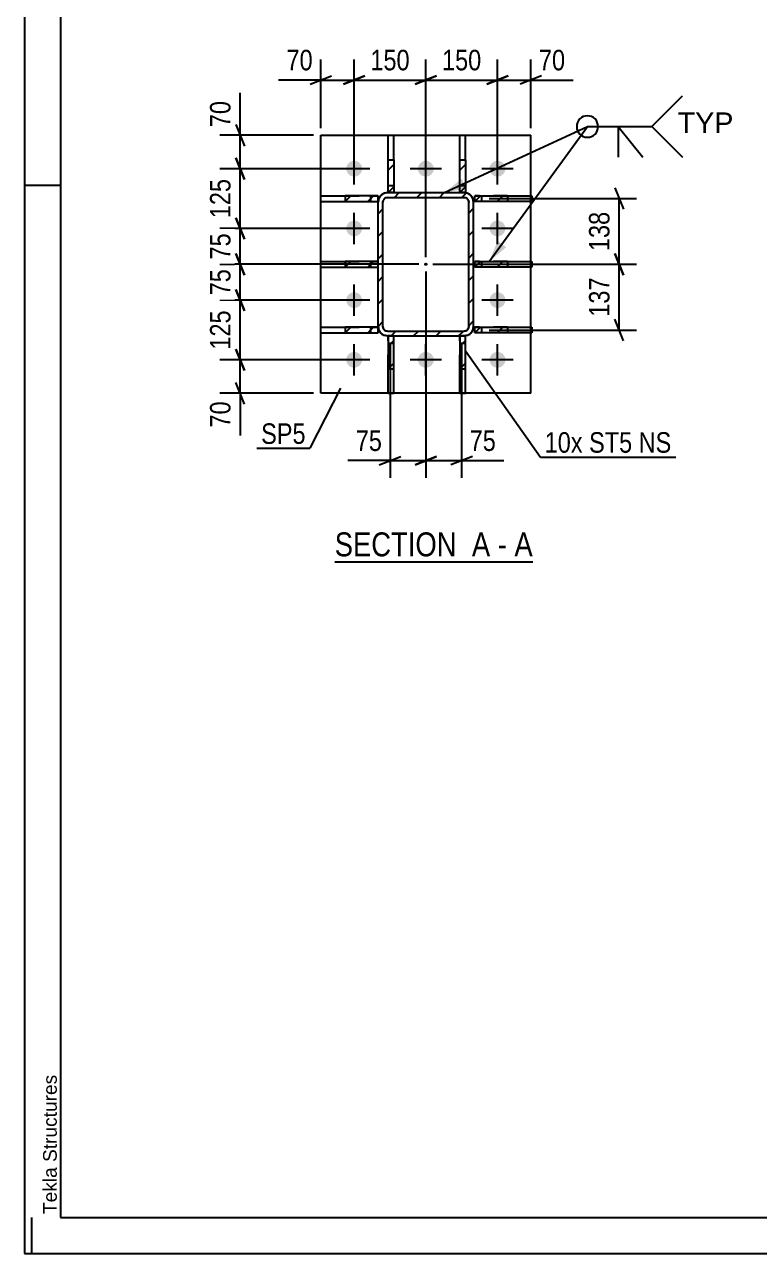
# Model space of a CAD drawing. Header units: millimetres. Extents: x -92 to 749, y -446 to 148.
# Drawn here: x -91.9 to 10.7, y -445.9 to -274.4 of the extents above; entities that cross this region are included whole.
import ezdxf

# ---------------------------------------------------------------- set-up
doc = ezdxf.new("R2010")
doc.units = ezdxf.units.MM
doc.linetypes.add('DXK_LINE_DOT2', pattern=[3.9198, 1.9599, -1.9599])
doc.linetypes.add('DXK_LINE_DOT3', pattern=[5.9187, 2.979, -0.9799, 0.9799, -0.9799])
doc.styles.add('Arial', font='ARIAL.TTF', dxfattribs={"height": 0.2})
doc.styles.add('Arial Narrow', font='ARIALN.TTF', dxfattribs={"height": 0.2})

# ---------------------------------------------------------------- blocks, each defined once
blk = doc.blocks.new('Unknown-122567614-1163')
at = {"color": 5, "linetype": 'Continuous'}
for p, q in [((-91.86, 148.12), (-91.86, -445.88)), ((-86.86, 143.12), (-86.86, -440.88)), ((-86.86, -296.88), (-91.86, -296.88)), ((-90.86, -445.88), (-90.86, -440.88)), ((-86.86, -440.88), (744.14, -440.88)), ((-91.86, -445.88), (749.14, -445.88))]:
    blk.add_line(p, q, dxfattribs=at)
at = {"color": 174, "linetype": 'Continuous', "style": 'Arial'}
blk.add_text('Tekla Structures', height=1.9102, rotation=90, dxfattribs=at).set_placement((-87.36, -440.38))
blk = doc.blocks.new('Unknown-122567614-14 - 3412')
at = {"color": 6, "linetype": 'Continuous'}
blk.add_line((-48.56, -349.36), (-20.92, -349.36), dxfattribs=at)
at = {"color": 0, "linetype": 'Continuous'}
for points in [[(-30.46, -348.61), (-30.46, -345.11), (-48.56, -345.11), (-48.56, -348.61)], [(-26.85, -348.61), (-26.85, -345.11), (-29.41, -345.11), (-29.41, -348.61)], [(-24.52, -348.61), (-24.52, -345.11), (-25.8, -345.11), (-25.8, -348.61)], [(-20.92, -348.61), (-20.92, -345.11), (-23.47, -345.11), (-23.47, -348.61)]]:
    blk.add_wipeout(points, dxfattribs=at)
at = {"color": 7, "linetype": 'Continuous', "style": 'Arial Narrow'}
for s, p in [('SECTION ', (-48.56, -348.61)), ('A', (-29.41, -348.61)), ('A', (-23.47, -348.61)), ('-', (-25.8, -348.61))]:
    blk.add_text(s, height=3.34, dxfattribs=at).set_placement(p)
blk = doc.blocks.new('Part-122567614-3465 - 3412')
at = {"linetype": 'Continuous'}
h = blk.add_hatch(dxfattribs=at)
h.set_pattern_fill('', scale=0.7, style=0, pattern_type=0)
h.set_pattern_definition([(45, (-41.0907, -322.442), (-1.5715, 1.5715), [])])
h.paths.add_polyline_path([(-41.09, -317.86), (-41.09, -322.44), (-40.29, -322.44), (-40.29, -317.86)])
at = {"color": 7, "linetype": 'DXK_LINE_DOT2'}
for p, q in [((-41.09, -322.44), (-41.09, -317.86)), ((-40.29, -317.86), (-41.09, -317.86)), ((-41.09, -318.86), (-40.29, -318.86)), ((-40.29, -322.44), (-40.29, -317.86))]:
    blk.add_line(p, q, dxfattribs=at)
at = {"color": 2, "linetype": 'Continuous'}
for p, q in [((-41.09, -317.86), (-41.09, -322.44)), ((-41.09, -317.86), (-40.29, -317.86)), ((-40.29, -322.44), (-40.29, -317.86)), ((-41.09, -325.86), (-41.09, -322.44)), ((-41.09, -322.44), (-40.29, -322.44)), ((-40.29, -325.86), (-40.29, -322.44)), ((-41.09, -325.86), (-40.29, -325.86))]:
    blk.add_line(p, q, dxfattribs=at)
blk = doc.blocks.new('Part-122567614-3455 - 3412')
at = {"linetype": 'Continuous'}
h = blk.add_hatch(dxfattribs=at)
h.set_pattern_fill('', scale=0.7, style=0, pattern_type=0)
h.set_pattern_definition([(45, (-41.0907, -297.8587), (-1.5715, 1.5715), [])])
h.paths.add_polyline_path([(-41.09, -293.28), (-41.09, -297.86), (-40.29, -297.86), (-40.29, -293.28)])
at = {"color": 2, "linetype": 'Continuous'}
for p, q in [((-41.09, -289.86), (-40.29, -289.86)), ((-41.09, -293.28), (-41.09, -289.86)), ((-40.29, -293.28), (-40.29, -289.86)), ((-41.09, -297.86), (-41.09, -293.28)), ((-41.09, -293.28), (-40.29, -293.28)), ((-40.29, -293.28), (-40.29, -297.86)), ((-40.29, -297.86), (-41.09, -297.86))]:
    blk.add_line(p, q, dxfattribs=at)
at = {"color": 7, "linetype": 'DXK_LINE_DOT2'}
for p, q in [((-41.09, -297.86), (-41.09, -293.28)), ((-40.29, -293.28), (-40.29, -297.86)), ((-41.09, -296.86), (-40.29, -296.86)), ((-40.29, -297.86), (-41.09, -297.86))]:
    blk.add_line(p, q, dxfattribs=at)
blk = doc.blocks.new('Bolt-122567614-3484 - 3412')
at = {"linetype": 'Continuous'}
for points in [[(-46.94, -294.53, -1), (-44.74, -294.53, -1)], [(-36.94, -294.53, -1), (-34.74, -294.53, -1)], [(-26.94, -294.53, -1), (-24.74, -294.53, -1)], [(-46.94, -302.86, -1), (-44.74, -302.86, -1)], [(-26.94, -302.86, -1), (-24.74, -302.86, -1)], [(-46.94, -312.86, -1), (-44.74, -312.86, -1)], [(-26.94, -312.86, -1), (-24.74, -312.86, -1)], [(-46.94, -321.19, -1), (-44.74, -321.19, -1)], [(-36.94, -321.19, -1), (-34.74, -321.19, -1)], [(-26.94, -321.19, -1), (-24.74, -321.19, -1)]]:
    blk.add_hatch(color=1, dxfattribs=at).paths.add_polyline_path(points)
at = {"color": 1, "linetype": 'Continuous'}
for p, q in [((-45.84, -296.73), (-45.84, -292.33)), ((-35.84, -296.73), (-35.84, -292.33)), ((-25.84, -296.73), (-25.84, -292.33)), ((-43.64, -294.53), (-48.04, -294.53)), ((-33.64, -294.53), (-38.04, -294.53)), ((-23.64, -294.53), (-28.04, -294.53)), ((-45.84, -305.06), (-45.84, -300.66)), ((-25.84, -305.06), (-25.84, -300.66)), ((-43.64, -302.86), (-48.04, -302.86)), ((-23.64, -302.86), (-28.04, -302.86)), ((-45.84, -315.06), (-45.84, -310.66)), ((-25.84, -315.06), (-25.84, -310.66)), ((-43.64, -312.86), (-48.04, -312.86)), ((-23.64, -312.86), (-28.04, -312.86)), ((-45.84, -323.39), (-45.84, -318.99)), ((-35.84, -323.39), (-35.84, -318.99)), ((-25.84, -323.39), (-25.84, -318.99)), ((-43.64, -321.19), (-48.04, -321.19)), ((-33.64, -321.19), (-38.04, -321.19)), ((-23.64, -321.19), (-28.04, -321.19))]:
    blk.add_line(p, q, dxfattribs=at)
blk = doc.blocks.new('Part-122567614-3460 - 3412')
at = {"linetype": 'Continuous'}
h = blk.add_hatch(dxfattribs=at)
h.set_pattern_fill('', scale=0.7, style=0, pattern_type=0)
h.set_pattern_definition([(45, (-31.0907, -297.8587), (-1.5715, 1.5715), [])])
h.paths.add_polyline_path([(-31.09, -293.28), (-31.09, -297.86), (-30.29, -297.86), (-30.29, -293.28)])
at = {"color": 2, "linetype": 'Continuous'}
for p, q in [((-31.09, -289.86), (-30.29, -289.86)), ((-31.09, -293.28), (-31.09, -289.86)), ((-30.29, -293.28), (-30.29, -289.86)), ((-31.09, -297.86), (-31.09, -293.28)), ((-31.09, -293.28), (-30.29, -293.28)), ((-30.29, -293.28), (-30.29, -297.86)), ((-30.29, -297.86), (-31.09, -297.86))]:
    blk.add_line(p, q, dxfattribs=at)
at = {"color": 7, "linetype": 'DXK_LINE_DOT2'}
for p, q in [((-31.09, -297.86), (-31.09, -293.28)), ((-30.29, -293.28), (-30.29, -297.86)), ((-31.09, -296.86), (-30.29, -296.86)), ((-30.29, -297.86), (-31.09, -297.86))]:
    blk.add_line(p, q, dxfattribs=at)
blk = doc.blocks.new('Part-122567614-3470 - 3412')
at = {"linetype": 'Continuous'}
h = blk.add_hatch(dxfattribs=at)
h.set_pattern_fill('', scale=0.7, style=0, pattern_type=0)
h.set_pattern_definition([(45, (-31.0907, -322.442), (-1.5715, 1.5715), [])])
h.paths.add_polyline_path([(-31.09, -317.86), (-31.09, -322.44), (-30.29, -322.44), (-30.29, -317.86)])
at = {"color": 7, "linetype": 'DXK_LINE_DOT2'}
for p, q in [((-31.09, -322.44), (-31.09, -317.86)), ((-30.29, -317.86), (-31.09, -317.86)), ((-31.09, -318.86), (-30.29, -318.86)), ((-30.29, -322.44), (-30.29, -317.86))]:
    blk.add_line(p, q, dxfattribs=at)
at = {"color": 2, "linetype": 'Continuous'}
for p, q in [((-31.09, -317.86), (-31.09, -322.44)), ((-31.09, -317.86), (-30.29, -317.86)), ((-30.29, -322.44), (-30.29, -317.86)), ((-31.09, -325.86), (-31.09, -322.44)), ((-31.09, -322.44), (-30.29, -322.44)), ((-30.29, -325.86), (-30.29, -322.44)), ((-31.09, -325.86), (-30.29, -325.86))]:
    blk.add_line(p, q, dxfattribs=at)
blk = doc.blocks.new('Part-122567614-3472 - 3412')
at = {"linetype": 'Continuous'}
h = blk.add_hatch(dxfattribs=at)
h.set_pattern_fill('', scale=0.7, style=0, pattern_type=0)
h.set_pattern_definition([(45, (-42.5074, -316.5257), (-1.57154, 1.57154), [])])
h.paths.add_polyline_path([(-42.51, -299.19), (-42.51, -316.53), (-42.41, -317.04), (-42.12, -317.47), (-41.68, -317.76), (-41.17, -317.86), (-30.51, -317.86), (-30, -317.76), (-29.56, -317.47), (-29.28, -317.04), (-29.17, -316.53), (-29.17, -299.19), (-29.28, -298.68), (-29.56, -298.25), (-30, -297.96), (-30.51, -297.86), (-41.17, -297.86), (-41.68, -297.96), (-42.12, -298.25), (-42.41, -298.68)])
h.paths.add_polyline_path([(-41.65, -298.72), (-41.43, -298.58), (-41.17, -298.53), (-30.51, -298.53), (-30.25, -298.58), (-30.04, -298.72), (-29.89, -298.94), (-29.84, -299.19), (-29.84, -316.53), (-29.89, -316.78), (-30.04, -317), (-30.25, -317.14), (-30.51, -317.19), (-41.17, -317.19), (-41.43, -317.14), (-41.65, -317), (-41.79, -316.78), (-41.84, -316.53), (-41.84, -299.19), (-41.79, -298.94)])
blk.add_hatch(color=30, dxfattribs=at).paths.add_polyline_path([(-35.84, -307.96, -1), (-35.84, -307.76, -1)])
at = {"color": 7, "linetype": 'DXK_LINE_DOT2'}
for p, q in [((-41.68, -297.96), (-41.17, -297.86)), ((-41.17, -297.86), (-30.51, -297.86)), ((-30.51, -297.86), (-30, -297.96)), ((-42.51, -299.19), (-42.41, -298.68)), ((-42.51, -316.53), (-42.51, -299.19)), ((-41.79, -298.94), (-41.84, -299.19)), ((-41.84, -316.53), (-41.84, -299.19)), ((-41.17, -298.53), (-41.43, -298.58)), ((-41.17, -298.53), (-30.51, -298.53)), ((-30.25, -298.58), (-30.51, -298.53)), ((-29.84, -299.19), (-29.89, -298.94)), ((-29.84, -316.53), (-29.84, -299.19)), ((-29.28, -298.68), (-29.17, -299.19)), ((-29.17, -316.53), (-29.17, -299.19)), ((-42.41, -317.04), (-42.51, -316.53)), ((-41.84, -316.53), (-41.79, -316.78)), ((-41.43, -317.14), (-41.17, -317.19)), ((-41.17, -317.19), (-30.51, -317.19)), ((-30.51, -317.19), (-30.25, -317.14)), ((-29.89, -316.78), (-29.84, -316.53)), ((-29.17, -316.53), (-29.28, -317.04)), ((-41.17, -317.86), (-41.68, -317.76)), ((-41.17, -317.86), (-30.51, -317.86)), ((-30, -317.76), (-30.51, -317.86))]:
    blk.add_line(p, q, dxfattribs=at)
at = {"color": 2, "linetype": 'Continuous'}
for p, q in [((-41.17, -297.86), (-41.68, -297.96)), ((-41.17, -297.86), (-30.51, -297.86)), ((-30, -297.96), (-30.51, -297.86)), ((-42.41, -298.68), (-42.51, -299.19)), ((-42.51, -316.53), (-42.51, -299.19)), ((-41.84, -299.19), (-41.79, -298.94)), ((-41.84, -316.53), (-41.84, -299.19)), ((-41.43, -298.58), (-41.17, -298.53)), ((-41.17, -298.53), (-30.51, -298.53)), ((-30.51, -298.53), (-30.25, -298.58)), ((-29.89, -298.94), (-29.84, -299.19)), ((-29.84, -316.53), (-29.84, -299.19)), ((-29.17, -299.19), (-29.28, -298.68)), ((-29.17, -316.53), (-29.17, -299.19)), ((-42.51, -316.53), (-42.41, -317.04)), ((-41.79, -316.78), (-41.84, -316.53)), ((-41.17, -317.19), (-41.43, -317.14)), ((-41.17, -317.19), (-30.51, -317.19)), ((-30.25, -317.14), (-30.51, -317.19)), ((-29.84, -316.53), (-29.89, -316.78)), ((-29.28, -317.04), (-29.17, -316.53)), ((-41.68, -317.76), (-41.17, -317.86)), ((-41.17, -317.86), (-30.51, -317.86)), ((-30.51, -317.86), (-30, -317.76))]:
    blk.add_line(p, q, dxfattribs=at)
at = {"color": 7, "linetype": 'DXK_LINE_DOT3'}
blk.add_line((-35.84, -307.86), (-35.84, -307.86), dxfattribs=at)
at = {"color": 30, "linetype": 'DXK_LINE_DOT3'}
blk.add_line((-35.84, -307.86), (-35.84, -307.86), dxfattribs=at)
at = {"color": 30, "linetype": 'Continuous'}
blk.add_circle((-35.84, -307.86), 0.1, dxfattribs=at)
at = {"color": 7, "linetype": 'DXK_LINE_DOT2'}
for centre, radius, start, end in [((-41.17, -299.19), 1.33, 112.5, 157.5), ((-30.51, -299.19), 1.33, 22.5, 67.5), ((-41.17, -299.19), 0.667, 112.5, 157.5), ((-30.51, -299.19), 0.667, 22.5, 67.5), ((-41.17, -316.53), 1.33, 202.5, 247.5), ((-41.17, -316.53), 0.667, 202.5, 247.5), ((-30.51, -316.53), 0.667, 292.5, 337.5), ((-30.51, -316.53), 1.33, 292.5, 337.5)]:
    blk.add_arc(centre, radius, start, end, dxfattribs=at)
at = {"color": 2, "linetype": 'Continuous'}
for centre, radius, start, end in [((-41.17, -299.19), 1.33, 112.5, 157.5), ((-30.51, -299.19), 1.33, 22.5, 67.5), ((-41.17, -299.19), 0.667, 112.5, 157.5), ((-30.51, -299.19), 0.667, 22.5, 67.5), ((-41.17, -316.53), 1.33, 202.5, 247.5), ((-41.17, -316.53), 0.667, 202.5, 247.5), ((-30.51, -316.53), 0.667, 292.5, 337.5), ((-30.51, -316.53), 1.33, 292.5, 337.5)]:
    blk.add_arc(centre, radius, start, end, dxfattribs=at)
blk = doc.blocks.new('Part-122567614-3493 - 3412')
at = {"linetype": 'Continuous'}
h = blk.add_hatch(dxfattribs=at)
h.set_pattern_fill('', scale=0.7, style=0, pattern_type=0)
h.set_pattern_definition([(45, (-47.091, -299.092), (-1.5715, 1.5715), [])])
h.paths.add_polyline_path([(-47.09, -298.29), (-47.09, -299.09), (-42.51, -299.09), (-42.51, -298.29)])
at = {"color": 2, "linetype": 'Continuous'}
for p, q in [((-50.51, -298.29), (-47.09, -298.29)), ((-50.51, -299.09), (-50.51, -298.29)), ((-42.51, -298.29), (-47.09, -298.29)), ((-47.09, -298.29), (-47.09, -299.09)), ((-42.51, -299.09), (-42.51, -298.29)), ((-50.51, -299.09), (-47.09, -299.09)), ((-47.09, -299.09), (-42.51, -299.09))]:
    blk.add_line(p, q, dxfattribs=at)
at = {"color": 7, "linetype": 'DXK_LINE_DOT2'}
for p, q in [((-47.09, -298.29), (-42.51, -298.29)), ((-43.51, -299.09), (-43.51, -298.29)), ((-42.51, -299.09), (-42.51, -298.29)), ((-47.09, -299.09), (-42.51, -299.09))]:
    blk.add_line(p, q, dxfattribs=at)
blk = doc.blocks.new('Part-122567614-3498 - 3412')
at = {"linetype": 'Continuous'}
h = blk.add_hatch(dxfattribs=at)
h.set_pattern_fill('', scale=0.7, style=0, pattern_type=0)
h.set_pattern_definition([(45, (-47.091, -308.2587), (-1.5715, 1.5715), [])])
h.paths.add_polyline_path([(-47.09, -307.46), (-47.09, -308.26), (-42.51, -308.26), (-42.51, -307.46)])
at = {"color": 2, "linetype": 'Continuous'}
for p, q in [((-50.51, -307.46), (-47.09, -307.46)), ((-50.51, -308.26), (-50.51, -307.46)), ((-50.51, -308.26), (-47.09, -308.26)), ((-42.51, -307.46), (-47.09, -307.46)), ((-47.09, -307.46), (-47.09, -308.26)), ((-47.09, -308.26), (-42.51, -308.26)), ((-42.51, -308.26), (-42.51, -307.46))]:
    blk.add_line(p, q, dxfattribs=at)
at = {"color": 7, "linetype": 'DXK_LINE_DOT2'}
for p, q in [((-47.09, -307.46), (-42.51, -307.46)), ((-47.09, -308.26), (-42.51, -308.26)), ((-43.51, -308.26), (-43.51, -307.46)), ((-42.51, -308.26), (-42.51, -307.46))]:
    blk.add_line(p, q, dxfattribs=at)
blk = doc.blocks.new('Part-122567614-3507 - 3412')
at = {"linetype": 'Continuous'}
h = blk.add_hatch(dxfattribs=at)
h.set_pattern_fill('', scale=0.7, style=0, pattern_type=0)
h.set_pattern_definition([(45, (-29.024, -317.4254), (-1.5715, 1.5715), [])])
h.paths.add_polyline_path([(-29.02, -316.63), (-29.02, -317.43), (-24.44, -317.43), (-24.44, -316.63)])
at = {"color": 7, "linetype": 'DXK_LINE_DOT2'}
for p, q in [((-29.02, -317.43), (-29.02, -316.63)), ((-24.44, -316.63), (-29.02, -316.63)), ((-28.02, -317.43), (-28.02, -316.63)), ((-24.44, -317.43), (-29.02, -317.43))]:
    blk.add_line(p, q, dxfattribs=at)
at = {"color": 2, "linetype": 'Continuous'}
for p, q in [((-29.02, -317.43), (-29.02, -316.63)), ((-29.02, -316.63), (-24.44, -316.63)), ((-24.44, -316.63), (-21.02, -316.63)), ((-24.44, -316.63), (-24.44, -317.43)), ((-21.02, -316.63), (-21.02, -317.43)), ((-24.44, -317.43), (-29.02, -317.43)), ((-21.02, -317.43), (-24.44, -317.43))]:
    blk.add_line(p, q, dxfattribs=at)
blk = doc.blocks.new('Part-122567614-3512 - 3412')
at = {"linetype": 'Continuous'}
h = blk.add_hatch(dxfattribs=at)
h.set_pattern_fill('', scale=0.7, style=0, pattern_type=0)
h.set_pattern_definition([(45, (-29.024, -299.092), (-1.5715, 1.5715), [])])
h.paths.add_polyline_path([(-29.02, -298.29), (-29.02, -299.09), (-24.44, -299.09), (-24.44, -298.29)])
at = {"color": 7, "linetype": 'DXK_LINE_DOT2'}
for p, q in [((-29.02, -299.09), (-29.02, -298.29)), ((-24.44, -298.29), (-29.02, -298.29)), ((-28.02, -299.09), (-28.02, -298.29)), ((-24.44, -299.09), (-29.02, -299.09))]:
    blk.add_line(p, q, dxfattribs=at)
at = {"color": 2, "linetype": 'Continuous'}
for p, q in [((-29.02, -299.09), (-29.02, -298.29)), ((-29.02, -298.29), (-24.44, -298.29)), ((-24.44, -298.29), (-21.02, -298.29)), ((-24.44, -298.29), (-24.44, -299.09)), ((-21.02, -298.29), (-21.02, -299.09)), ((-24.44, -299.09), (-29.02, -299.09)), ((-21.02, -299.09), (-24.44, -299.09))]:
    blk.add_line(p, q, dxfattribs=at)
blk = doc.blocks.new('Part-122567614-3517 - 3412')
at = {"linetype": 'Continuous'}
h = blk.add_hatch(dxfattribs=at)
h.set_pattern_fill('', scale=0.7, style=0, pattern_type=0)
h.set_pattern_definition([(45, (-29.024, -308.2587), (-1.5715, 1.5715), [])])
h.paths.add_polyline_path([(-29.02, -307.46), (-29.02, -308.26), (-24.44, -308.26), (-24.44, -307.46)])
at = {"color": 7, "linetype": 'DXK_LINE_DOT2'}
for p, q in [((-29.02, -308.26), (-29.02, -307.46)), ((-24.44, -307.46), (-29.02, -307.46)), ((-24.44, -308.26), (-29.02, -308.26)), ((-28.02, -308.26), (-28.02, -307.46))]:
    blk.add_line(p, q, dxfattribs=at)
at = {"color": 2, "linetype": 'Continuous'}
for p, q in [((-29.02, -308.26), (-29.02, -307.46)), ((-29.02, -307.46), (-24.44, -307.46)), ((-24.44, -308.26), (-29.02, -308.26)), ((-24.44, -307.46), (-21.02, -307.46)), ((-24.44, -307.46), (-24.44, -308.26)), ((-21.02, -308.26), (-24.44, -308.26)), ((-21.02, -307.46), (-21.02, -308.26))]:
    blk.add_line(p, q, dxfattribs=at)
blk = doc.blocks.new('Part-122567614-3522 - 3412')
at = {"linetype": 'Continuous'}
h = blk.add_hatch(dxfattribs=at)
h.set_pattern_fill('', scale=0.7, style=0, pattern_type=0)
h.set_pattern_definition([(45, (-47.091, -317.4254), (-1.5715, 1.5715), [])])
h.paths.add_polyline_path([(-47.09, -316.63), (-47.09, -317.43), (-42.51, -317.43), (-42.51, -316.63)])
at = {"color": 2, "linetype": 'Continuous'}
for p, q in [((-50.51, -316.63), (-47.09, -316.63)), ((-50.51, -317.43), (-50.51, -316.63)), ((-42.51, -316.63), (-47.09, -316.63)), ((-47.09, -316.63), (-47.09, -317.43)), ((-42.51, -317.43), (-42.51, -316.63)), ((-50.51, -317.43), (-47.09, -317.43)), ((-47.09, -317.43), (-42.51, -317.43))]:
    blk.add_line(p, q, dxfattribs=at)
at = {"color": 7, "linetype": 'DXK_LINE_DOT2'}
for p, q in [((-47.09, -316.63), (-42.51, -316.63)), ((-43.51, -317.43), (-43.51, -316.63)), ((-42.51, -317.43), (-42.51, -316.63)), ((-47.09, -317.43), (-42.51, -317.43))]:
    blk.add_line(p, q, dxfattribs=at)
blk = doc.blocks.new('Part-122567614-3547 - 3412')
at = {"color": 2, "linetype": 'Continuous'}
for p, q in [((-50.51, -325.86), (-50.51, -289.86)), ((-50.51, -289.86), (-21.17, -289.86)), ((-21.17, -298.29), (-21.17, -289.86)), ((-21.17, -307.46), (-21.17, -299.09)), ((-21.17, -316.63), (-21.17, -308.26)), ((-21.17, -325.86), (-21.17, -317.43)), ((-21.17, -325.86), (-50.51, -325.86))]:
    blk.add_line(p, q, dxfattribs=at)
at = {"color": 7, "linetype": 'DXK_LINE_DOT2'}
for p, q in [((-21.17, -299.09), (-21.17, -298.29)), ((-21.17, -308.26), (-21.17, -307.46)), ((-21.17, -317.43), (-21.17, -316.63))]:
    blk.add_line(p, q, dxfattribs=at)
blk = doc.blocks.new('StraightDimension-122567614-3584 - 3412')
at = {"color": 7, "linetype": 'Continuous'}
for p, q in [((-50.51, -288.86), (-50.51, -279.3)), ((-45.84, -293.53), (-45.84, -279.3)), ((-52.01, -282.75), (-49.01, -281.55)), ((-50.51, -282.15), (-45.84, -282.15)), ((-44.34, -281.55), (-47.34, -282.75))]:
    blk.add_line(p, q, dxfattribs=at)
at = {"color": 0}
blk.add_wipeout([(-51.03, -281.4), (-51.03, -277.2), (-55.89, -277.2), (-55.89, -281.4)], dxfattribs=at)
at = {"color": 7, "linetype": 'Continuous'}
blk.add_line((-50.51, -282.15), (-56.41, -282.15), dxfattribs=at)
blk.add_line((-50.51, -282.15), (-56.41, -282.15), dxfattribs=at)
at = {"color": 3, "style": 'Arial Narrow'}
blk.add_text('70', height=2.863, dxfattribs=at).set_placement((-55.29, -280.8))
blk = doc.blocks.new('StraightDimension-122567614-3733 - 3412')
at = {"color": 7, "linetype": 'Continuous'}
for p, q in [((-35.84, -308.86), (-35.84, -337.66)), ((-30.84, -318.86), (-30.84, -337.66)), ((-37.34, -335.86), (-34.34, -334.66)), ((-35.84, -335.26), (-30.84, -335.26)), ((-29.34, -334.66), (-32.34, -335.86))]:
    blk.add_line(p, q, dxfattribs=at)
at = {"color": 0}
blk.add_wipeout([(-25.46, -334.51), (-25.46, -330.31), (-30.32, -330.31), (-30.32, -334.51)], dxfattribs=at)
at = {"color": 7, "linetype": 'Continuous'}
blk.add_line((-30.84, -335.26), (-24.93, -335.26), dxfattribs=at)
blk.add_line((-30.84, -335.26), (-24.93, -335.26), dxfattribs=at)
at = {"color": 3, "style": 'Arial Narrow'}
blk.add_text('75', height=2.863, dxfattribs=at).set_placement((-29.72, -333.91))
blk = doc.blocks.new('StraightDimension-122567614-8751 - 3412')
at = {"color": 7, "linetype": 'Continuous'}
for p, q in [((-62.36, -319.69), (-61.16, -322.69)), ((-46.84, -321.19), (-64.61, -321.19)), ((-61.76, -325.86), (-61.76, -321.19)), ((-61.16, -327.36), (-62.36, -324.36)), ((-51.51, -325.86), (-64.61, -325.86))]:
    blk.add_line(p, q, dxfattribs=at)
at = {"color": 0}
blk.add_wipeout([(-62.51, -326.38), (-66.71, -326.38), (-66.71, -331.24), (-62.51, -331.24)], dxfattribs=at)
at = {"color": 7, "linetype": 'Continuous'}
blk.add_line((-61.76, -325.86), (-61.76, -331.77), dxfattribs=at)
blk.add_line((-61.76, -325.86), (-61.76, -331.77), dxfattribs=at)
at = {"color": 3, "style": 'Arial Narrow'}
blk.add_text('70', height=2.863, rotation=90.0002, dxfattribs=at).set_placement((-63.11, -330.64))
blk = doc.blocks.new('StraightDimension-122567614-8750 - 3412')
at = {"color": 7, "linetype": 'Continuous'}
for p, q in [((-62.36, -311.36), (-61.16, -314.36)), ((-46.84, -312.86), (-64.61, -312.86)), ((-61.76, -321.19), (-61.76, -312.86)), ((-61.16, -322.69), (-62.36, -319.69)), ((-46.84, -321.19), (-64.61, -321.19))]:
    blk.add_line(p, q, dxfattribs=at)
at = {"color": 0}
blk.add_wipeout([(-62.51, -313.68), (-66.71, -313.68), (-66.71, -320.37), (-62.51, -320.37)], dxfattribs=at)
at = {"color": 3, "style": 'Arial Narrow'}
blk.add_text('125', height=2.863, rotation=90.0002, dxfattribs=at).set_placement((-63.11, -319.77))
blk = doc.blocks.new('StraightDimension-122567614-3594 - 3412')
at = {"color": 7, "linetype": 'Continuous'}
for p, q in [((-45.84, -293.53), (-45.84, -279.3)), ((-35.84, -306.86), (-35.84, -279.3)), ((-47.34, -282.75), (-44.34, -281.55)), ((-45.84, -282.15), (-35.84, -282.15)), ((-34.34, -281.55), (-37.34, -282.75))]:
    blk.add_line(p, q, dxfattribs=at)
at = {"color": 0}
blk.add_wipeout([(-37.5, -281.4), (-37.5, -277.2), (-44.18, -277.2), (-44.18, -281.4)], dxfattribs=at)
at = {"color": 3, "style": 'Arial Narrow'}
blk.add_text('150', height=2.863, dxfattribs=at).set_placement((-43.58, -280.8))
blk = doc.blocks.new('StraightDimension-122567614-17969 - 3412')
at = {"color": 7, "linetype": 'Continuous'}
for p, q in [((-9.45, -306.36), (-8.25, -309.36)), ((-34.84, -307.86), (-6.45, -307.86)), ((-8.85, -317.03), (-8.85, -307.86)), ((-27.02, -317.03), (-6.45, -317.03)), ((-8.25, -318.53), (-9.45, -315.53))]:
    blk.add_line(p, q, dxfattribs=at)
at = {"color": 0}
blk.add_wipeout([(-9.6, -309.1), (-13.8, -309.1), (-13.8, -315.78), (-9.6, -315.78)], dxfattribs=at)
at = {"color": 3, "style": 'Arial Narrow'}
blk.add_text('137', height=2.863, rotation=90.0002, dxfattribs=at).set_placement((-10.2, -315.18))
blk = doc.blocks.new('StraightDimension-122567614-8749 - 3412')
at = {"color": 7, "linetype": 'Continuous'}
for p, q in [((-62.36, -306.36), (-61.16, -309.36)), ((-36.84, -307.86), (-64.61, -307.86)), ((-61.76, -312.86), (-61.76, -307.86)), ((-61.16, -314.36), (-62.36, -311.36)), ((-46.84, -312.86), (-64.61, -312.86))]:
    blk.add_line(p, q, dxfattribs=at)
at = {"color": 0}
blk.add_wipeout([(-62.51, -307.93), (-66.71, -307.93), (-66.71, -312.79), (-62.51, -312.79)], dxfattribs=at)
at = {"color": 3, "style": 'Arial Narrow'}
blk.add_text('75', height=2.863, rotation=90.0002, dxfattribs=at).set_placement((-63.11, -312.19))
blk = doc.blocks.new('StraightDimension-122567614-3609 - 3412')
at = {"color": 7, "linetype": 'Continuous'}
for p, q in [((-35.84, -306.86), (-35.84, -279.3)), ((-25.84, -293.53), (-25.84, -279.3)), ((-37.34, -282.75), (-34.34, -281.55)), ((-35.84, -282.15), (-25.84, -282.15)), ((-24.34, -281.55), (-27.34, -282.75))]:
    blk.add_line(p, q, dxfattribs=at)
at = {"color": 0}
blk.add_wipeout([(-27.5, -281.4), (-27.5, -277.2), (-34.18, -277.2), (-34.18, -281.4)], dxfattribs=at)
at = {"color": 3, "style": 'Arial Narrow'}
blk.add_text('150', height=2.863, dxfattribs=at).set_placement((-33.58, -280.8))
blk = doc.blocks.new('StraightDimension-122567614-3624 - 3412')
at = {"color": 7, "linetype": 'Continuous'}
for p, q in [((-25.84, -293.53), (-25.84, -279.3)), ((-21.17, -288.86), (-21.17, -279.3)), ((-27.34, -282.75), (-24.34, -281.55)), ((-25.84, -282.15), (-21.17, -282.15)), ((-19.67, -281.55), (-22.67, -282.75))]:
    blk.add_line(p, q, dxfattribs=at)
at = {"color": 0}
blk.add_wipeout([(-15.79, -281.4), (-15.79, -277.2), (-20.65, -277.2), (-20.65, -281.4)], dxfattribs=at)
at = {"color": 7, "linetype": 'Continuous'}
blk.add_line((-21.17, -282.15), (-15.27, -282.15), dxfattribs=at)
blk.add_line((-21.17, -282.15), (-15.27, -282.15), dxfattribs=at)
at = {"color": 3, "style": 'Arial Narrow'}
blk.add_text('70', height=2.863, dxfattribs=at).set_placement((-20.05, -280.8))
blk = doc.blocks.new('StraightDimension-122567614-3718 - 3412')
at = {"color": 7, "linetype": 'Continuous'}
for p, q in [((-35.84, -308.86), (-35.84, -337.66)), ((-40.84, -318.86), (-40.84, -337.66)), ((-42.34, -335.86), (-39.34, -334.66)), ((-40.84, -335.26), (-35.84, -335.26)), ((-34.34, -334.66), (-37.34, -335.86))]:
    blk.add_line(p, q, dxfattribs=at)
at = {"color": 0}
blk.add_wipeout([(-41.37, -334.51), (-41.37, -330.31), (-46.22, -330.31), (-46.22, -334.51)], dxfattribs=at)
at = {"color": 7, "linetype": 'Continuous'}
blk.add_line((-40.84, -335.26), (-46.75, -335.26), dxfattribs=at)
blk.add_line((-40.84, -335.26), (-46.75, -335.26), dxfattribs=at)
at = {"color": 3, "style": 'Arial Narrow'}
blk.add_text('75', height=2.863, dxfattribs=at).set_placement((-45.62, -333.91))
blk = doc.blocks.new('StraightDimension-122567614-8746 - 3412')
at = {"color": 7, "linetype": 'Continuous'}
for p, q in [((-62.36, -288.36), (-61.16, -291.36)), ((-51.51, -289.86), (-64.61, -289.86)), ((-61.76, -294.53), (-61.76, -289.86)), ((-61.16, -296.03), (-62.36, -293.03)), ((-46.84, -294.53), (-64.61, -294.53))]:
    blk.add_line(p, q, dxfattribs=at)
at = {"color": 0}
blk.add_wipeout([(-62.51, -284.48), (-66.71, -284.48), (-66.71, -289.33), (-62.51, -289.33)], dxfattribs=at)
at = {"color": 7, "linetype": 'Continuous'}
blk.add_line((-61.76, -289.86), (-61.76, -283.95), dxfattribs=at)
blk.add_line((-61.76, -289.86), (-61.76, -283.95), dxfattribs=at)
at = {"color": 3, "style": 'Arial Narrow'}
blk.add_text('70', height=2.863, rotation=90.0002, dxfattribs=at).set_placement((-63.11, -288.73))
blk = doc.blocks.new('StraightDimension-122567614-8747 - 3412')
at = {"color": 7, "linetype": 'Continuous'}
for p, q in [((-62.36, -293.03), (-61.16, -296.03)), ((-46.84, -294.53), (-64.61, -294.53)), ((-61.76, -302.86), (-61.76, -294.53)), ((-61.16, -304.36), (-62.36, -301.36)), ((-46.84, -302.86), (-64.61, -302.86))]:
    blk.add_line(p, q, dxfattribs=at)
at = {"color": 0}
blk.add_wipeout([(-62.51, -295.35), (-66.71, -295.35), (-66.71, -302.03), (-62.51, -302.03)], dxfattribs=at)
at = {"color": 3, "style": 'Arial Narrow'}
blk.add_text('125', height=2.863, rotation=90.0002, dxfattribs=at).set_placement((-63.11, -301.43))
blk = doc.blocks.new('StraightDimension-122567614-17968 - 3412')
at = {"color": 7, "linetype": 'Continuous'}
for p, q in [((-9.45, -297.19), (-8.25, -300.19)), ((-27.02, -298.69), (-6.45, -298.69)), ((-8.85, -307.86), (-8.85, -298.69)), ((-8.25, -309.36), (-9.45, -306.36)), ((-34.84, -307.86), (-6.45, -307.86))]:
    blk.add_line(p, q, dxfattribs=at)
at = {"color": 0}
blk.add_wipeout([(-9.6, -299.93), (-13.8, -299.93), (-13.8, -306.62), (-9.6, -306.62)], dxfattribs=at)
at = {"color": 3, "style": 'Arial Narrow'}
blk.add_text('138', height=2.863, rotation=90.0002, dxfattribs=at).set_placement((-10.2, -306.02))
blk = doc.blocks.new('StraightDimension-122567614-8748 - 3412')
at = {"color": 7, "linetype": 'Continuous'}
for p, q in [((-62.36, -301.36), (-61.16, -304.36)), ((-46.84, -302.86), (-64.61, -302.86)), ((-61.76, -307.86), (-61.76, -302.86)), ((-61.16, -309.36), (-62.36, -306.36)), ((-36.84, -307.86), (-64.61, -307.86))]:
    blk.add_line(p, q, dxfattribs=at)
at = {"color": 0}
blk.add_wipeout([(-62.51, -302.93), (-66.71, -302.93), (-66.71, -307.79), (-62.51, -307.79)], dxfattribs=at)
at = {"color": 3, "style": 'Arial Narrow'}
blk.add_text('75', height=2.863, rotation=90.0002, dxfattribs=at).set_placement((-63.11, -307.19))
blk = doc.blocks.new('MarkSet-122567614-3797 - 3412')
at = {"color": 0}
for points in [[(-13.95, -334.15), (-13.95, -331.15), (-19.25, -331.15), (-19.25, -334.15)], [(-7.03, -334.15), (-7.03, -331.15), (-13.05, -331.15), (-13.05, -334.15)], [(-1.56, -334.15), (-1.56, -331.15), (-6.13, -331.15), (-6.13, -334.15)]]:
    blk.add_wipeout(points, dxfattribs=at)
for points in [[(-13.95, -334.15), (-13.95, -331.15), (-19.25, -331.15), (-19.25, -334.15)], [(-7.03, -334.15), (-7.03, -331.15), (-13.05, -331.15), (-13.05, -334.15)], [(-1.56, -334.15), (-1.56, -331.15), (-6.13, -331.15), (-6.13, -334.15)]]:
    blk.add_wipeout(points, dxfattribs=at)
at = {"color": 30, "linetype": 'Continuous'}
for p, q in [((-30.29, -319.92), (-19.85, -334.75)), ((-19.85, -334.75), (-0.96, -334.75))]:
    blk.add_line(p, q, dxfattribs=at)
at = {"color": 3, "style": 'Arial Narrow'}
for s, p in [('10x', (-19.25, -334.15)), ('ST5', (-13.05, -334.15)), ('NS', (-6.13, -334.15))]:
    blk.add_text(s, height=2.863, dxfattribs=at).set_placement(p)
blk = doc.blocks.new('Mark-122567614-3543 - 3412')
at = {"color": 0}
blk.add_wipeout([(-52.62, -332.92), (-52.62, -329.92), (-58.83, -329.92), (-58.83, -332.92)], dxfattribs=at)
blk.add_wipeout([(-52.62, -332.92), (-52.62, -329.92), (-58.83, -329.92), (-58.83, -332.92)], dxfattribs=at)
at = {"color": 30, "linetype": 'Continuous'}
for p in [(-47.73, -325.13), (-59.43, -333.52)]:
    blk.add_line(p, (-52.02, -333.52), dxfattribs=at)
at = {"color": 3, "style": 'Arial Narrow'}
blk.add_text('SP5', height=2.863, dxfattribs=at).set_placement((-58.83, -332.92))
blk = doc.blocks.new('WeldMark-122567614-3748 - 3412')
at = {"linetype": 'Continuous'}
for points in [[(-30.21, -297.28), (-33.24, -297.86), (-30.83, -295.92)], [(-24.61, -305.48), (-26.98, -307.46), (-25.82, -304.59)]]:
    blk.add_hatch(color=30, dxfattribs=at).paths.add_polyline_path(points)
at = {"color": 30, "linetype": 'Continuous'}
for p, q in [((-33.24, -297.86), (-13.28, -288.64)), ((-26.98, -307.46), (-13.28, -288.64)), ((-13.28, -288.64), (-4.28, -288.64))]:
    blk.add_line(p, q, dxfattribs=at)
at = {"color": 3, "linetype": 'Continuous'}
for q in [(-5.56, -292.93), (-8.99, -292.93)]:
    blk.add_line((-8.99, -288.64), q, dxfattribs=at)
for start, end in [(90, 270), (270, 90)]:
    blk.add_arc((-13.28, -288.64), 1.5, start, end, dxfattribs=at)
at = {"color": 0, "linetype": 'Continuous'}
blk.add_wipeout([(7.1, -289.54), (7.1, -286.54), (-0.68, -286.54), (-0.68, -289.54)], dxfattribs=at)
blk.add_wipeout([(7.1, -289.54), (7.1, -286.54), (-0.68, -286.54), (-0.68, -289.54)], dxfattribs=at)
at = {"color": 3, "linetype": 'Continuous'}
for q in [(0.01, -284.36), (0.01, -292.93)]:
    blk.add_line((-4.28, -288.64), q, dxfattribs=at)
at = {"color": 3, "linetype": 'Continuous', "style": 'Arial'}
blk.add_text('TYP', height=2.865, dxfattribs=at).set_placement((-0.68, -289.54))

msp = doc.modelspace()

# ---------------------------------------------------------------- block references
for name in ['Unknown-122567614-1163', 'Part-122567614-3547 - 3412', 'Part-122567614-3455 - 3412', 'Part-122567614-3460 - 3412', 'Bolt-122567614-3484 - 3412', 'Part-122567614-3493 - 3412', 'Part-122567614-3472 - 3412', 'Part-122567614-3512 - 3412', 'Part-122567614-3498 - 3412', 'Part-122567614-3517 - 3412', 'Part-122567614-3522 - 3412', 'Part-122567614-3507 - 3412', 'Part-122567614-3465 - 3412', 'Part-122567614-3470 - 3412']:
    msp.add_blockref(name, (0, 0))

# ---------------------------------------------------------------- next in the draw order: block references
for name in ['StraightDimension-122567614-3584 - 3412', 'StraightDimension-122567614-3733 - 3412', 'StraightDimension-122567614-8751 - 3412', 'Unknown-122567614-14 - 3412']:
    msp.add_blockref(name, (0, 0))

# ---------------------------------------------------------------- next in the draw order: block references
for name in ['StraightDimension-122567614-3594 - 3412', 'StraightDimension-122567614-8750 - 3412', 'MarkSet-122567614-3797 - 3412', 'Mark-122567614-3543 - 3412']:
    msp.add_blockref(name, (0, 0))

# ---------------------------------------------------------------- next in the draw order: block references
for name in ['StraightDimension-122567614-8746 - 3412', 'StraightDimension-122567614-8749 - 3412', 'StraightDimension-122567614-17969 - 3412']:
    msp.add_blockref(name, (0, 0))

# ---------------------------------------------------------------- next in the draw order: block references
for name in ['StraightDimension-122567614-3609 - 3412', 'StraightDimension-122567614-8747 - 3412', 'StraightDimension-122567614-3718 - 3412']:
    msp.add_blockref(name, (0, 0))

# ---------------------------------------------------------------- next in the draw order: block references
for name in ['StraightDimension-122567614-3624 - 3412', 'StraightDimension-122567614-17968 - 3412', 'StraightDimension-122567614-8748 - 3412']:
    msp.add_blockref(name, (0, 0))

# ---------------------------------------------------------------- next in the draw order: block references
msp.add_blockref('WeldMark-122567614-3748 - 3412', (0, 0))

doc.saveas('drawing.dxf')
